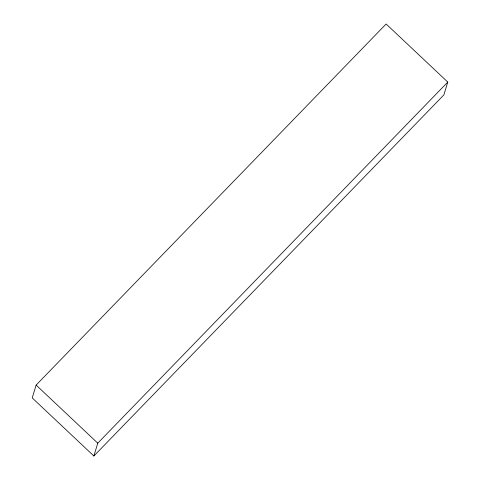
<?xml version="1.0" encoding="UTF-8"?>
<svg xmlns="http://www.w3.org/2000/svg" width="480" height="480" viewBox="0 0 480 480"><rect width="100%" height="100%" fill="white"/><g stroke="black" fill="none" stroke-linecap="round" stroke-linejoin="round"><path stroke-width="0.72" d="M36.132 385.086L32.232 397.92L93.87 456L443.868 94.914L447.768 82.08L386.13 24L36.132 385.086L97.77 443.166L93.87 456M97.77 443.166L447.768 82.08"/></g></svg>
